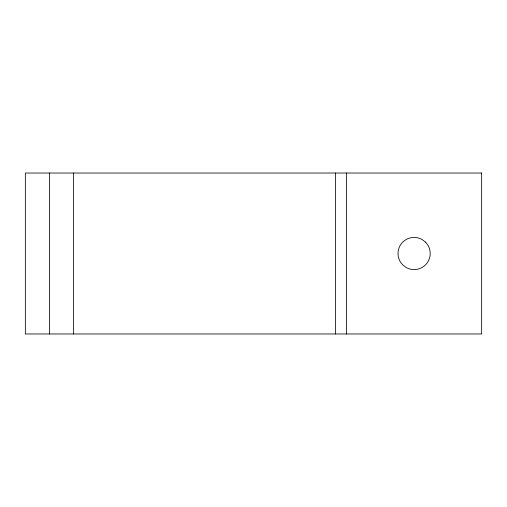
<?xml version="1.0" encoding="UTF-8"?>
<svg xmlns="http://www.w3.org/2000/svg" width="507" height="507" viewBox="0 0 507 507"><rect width="100%" height="100%" fill="white"/><g stroke="black" fill="none" stroke-linecap="round" stroke-linejoin="round"><path stroke-width="0.76" d="M346.579 173.033L346.579 333.967M335.431 173.033L335.431 333.967M73.629 173.033L73.629 333.967M49.49 173.033L49.49 333.967M481.65 173.033L25.35 173.033L25.35 333.967L481.65 333.967L481.65 173.033M425.493 242.118L422.16 239.564A16.091 16.091 0 0 0 402.735 264.882L406.069 267.436A16.091 16.091 0 0 0 425.493 242.118"/></g></svg>
